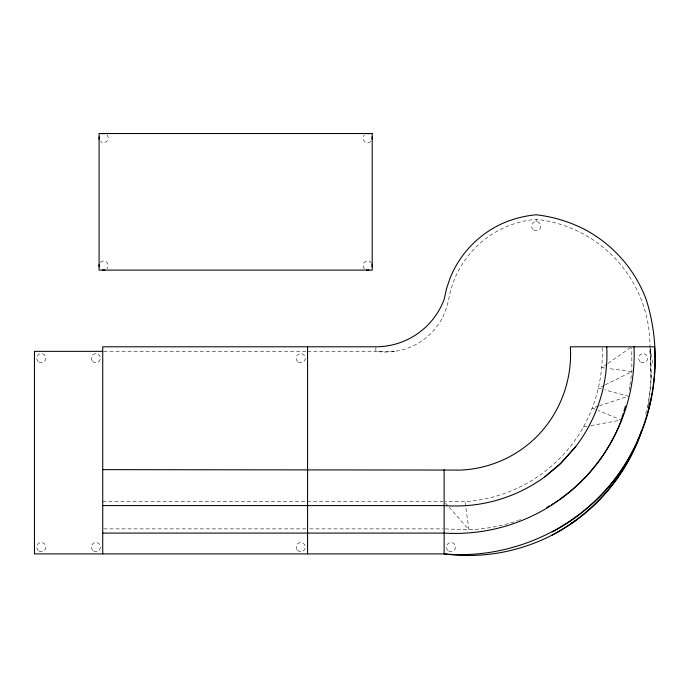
<?xml version="1.0" encoding="UTF-8"?>
<svg xmlns="http://www.w3.org/2000/svg" width="689" height="689" viewBox="0 0 689 689"><rect width="100%" height="100%" fill="white"/><g stroke="black" fill="none" stroke-linecap="round" stroke-linejoin="round"><path stroke-width="0.52" stroke-dasharray="3.44 2.58" d="M602.152 347.833C603.314 375.333 596.674 402.824 583.48 426.956A147.188 147.188 0 0 1 464.972 501.652L445.172 501.558M647.987 406.553L651.071 379.019L650.003 347.859M629.264 390.077L629.849 385.978M629.996 384.953L631.891 371.629L631.77 347.824M645.731 413.977L648.323 403.582M607.112 363.947L601.833 367.625L607.009 368.314M607.991 363.336L631.761 346.791M604.262 385.366L598.543 388.2L603.693 389.586M605.218 384.893L631.891 371.629L608.051 368.451M598.388 406.131L592.394 408.112L597.217 410.101M599.387 405.804L628.394 396.227L604.718 389.862M583.48 426.956L589.793 425.802M590.843 425.613L621.34 420.057L598.181 410.498M103.806 351.338L306.502 351.338M307.57 351.338L394.823 351.338M102.73 501.558L443.061 501.558M103.806 528.868L306.502 528.868M309.723 528.868L443.053 528.868M445.163 528.902L468.959 529.746A169.778 169.778 0 0 0 517.68 520.651M445.55 503.168L448.384 506.389M449.099 507.19L468.959 529.746L464.972 501.652M650.14 347.824L652.853 364.386M375.849 347.695L375.849 351.338C389.474 353.371 403.625 350.977 415.82 344.586A63.982 63.982 0 0 0 443.707 315.166L446.696 307.483L448.685 299.482A96.977 96.977 0 0 1 536.171 219.335A127.327 127.327 0 0 1 649.968 346.791L651.071 379.019M536.171 219.335L536.171 221.608M364.438 268.779A4.556 4.556 0 0 1 364.886 261.949A4.556 4.556 0 0 1 371.604 263.284M106.864 134.88A4.556 4.556 0 0 1 106.864 141.323A4.556 4.556 0 0 1 100.422 141.323M100.422 262.337A4.556 4.556 0 0 1 106.864 262.337A4.556 4.556 0 0 1 106.864 268.779M370.88 141.323A4.556 4.556 0 0 1 364.438 141.323A4.556 4.556 0 0 1 364.438 134.88M649.968 351.338A183.033 183.033 0 0 1 648.366 404.46M520.6 519.618A169.778 169.778 0 0 1 518.653 520.316M39.006 362.113A4.556 4.556 0 0 0 45.827 358.168A4.556 4.556 0 0 0 39.006 354.224A4.556 4.556 0 0 0 39.006 362.113M92.679 361.389A4.556 4.556 0 0 0 100.301 359.348A4.556 4.556 0 0 0 94.72 353.767A4.556 4.556 0 0 0 92.679 361.389M93.626 551.019A4.556 4.556 0 0 0 100.456 547.075A4.556 4.556 0 0 0 93.626 543.13A4.556 4.556 0 0 0 93.626 551.019M640.865 362.113A4.556 4.556 0 0 0 647.694 358.168A4.556 4.556 0 0 0 640.865 354.224A4.556 4.556 0 0 0 640.865 362.113M39.006 551.019A4.556 4.556 0 0 0 45.827 547.075A4.556 4.556 0 0 0 39.006 543.13A4.556 4.556 0 0 0 39.006 551.019M448.685 551.019A4.556 4.556 0 0 0 455.507 547.075A4.556 4.556 0 0 0 448.685 543.13A4.556 4.556 0 0 0 448.685 551.019M533.889 230.1A4.556 4.556 0 0 0 540.719 226.156A4.556 4.556 0 0 0 533.889 222.22A4.556 4.556 0 0 0 533.889 230.1M298.466 362.113A4.556 4.556 0 0 0 305.296 358.168A4.556 4.556 0 0 0 298.466 354.224A4.556 4.556 0 0 0 298.466 362.113M297.527 550.296A4.556 4.556 0 0 0 305.141 548.255A4.556 4.556 0 0 0 299.569 542.682A4.556 4.556 0 0 0 297.527 550.296"/><path stroke-width="1.03" d="M372.051 266.738L372.206 265.558A4.556 4.556 0 0 0 372.051 264.378M102.73 553.904L102.73 346.791L375.849 346.791A72.931 72.931 0 0 0 444.129 299.482L446.558 288.527L450.184 277.9A101.472 101.472 0 0 1 503.642 222.943C514.003 218.568 524.966 215.812 536.171 214.779C552.311 216.613 568.003 221.212 582.593 228.369A131.435 131.435 0 0 1 646.067 299.164C665.341 358.9 653.301 427.809 615.682 478.011C576.073 530.289 509.455 559.761 444.129 553.904L34.45 553.904L34.45 351.338L102.73 351.338M648.323 409.955L651.071 398.828M641.304 431.348L640.779 433.303C625.061 476.9 592.841 513.813 551.76 535.275M621.34 420.057L623.399 413.107M623.984 411.118L625.457 406.157M606.725 346.791A151.459 151.459 0 0 1 575.504 446.903L561.285 462.896L544.956 476.736A151.459 151.459 0 0 1 444.129 505.58L102.73 505.58M575.504 446.903L559.528 464.61L544.956 476.736M570.871 523.554L575.944 520.316M368.839 269.95L367.659 270.105A4.556 4.556 0 0 1 366.479 269.95M102.73 469.64L460.82 470.079A115.115 115.115 0 0 0 535.801 437.567C559.744 414.098 572.611 380.242 570.311 346.791L654.524 346.791A193.704 193.704 0 0 1 552.277 531.994M102.73 533.097L444.129 533.097A179.149 179.149 0 0 0 634.035 346.791M368.839 133.7L367.659 133.545A4.556 4.556 0 0 0 366.479 133.7M654.214 372.663L654.55 374.738M372.051 136.922L372.206 138.101A4.556 4.556 0 0 1 372.051 139.281M444.129 469.64L444.129 553.904A183.033 183.033 0 0 0 641.476 431.297M307.57 346.791L307.57 553.904M99.242 139.281A4.556 4.556 0 0 1 99.242 136.922M102.463 133.7A4.556 4.556 0 0 1 104.823 133.7M104.823 269.95A4.556 4.556 0 0 1 102.463 269.95M99.242 266.738A4.556 4.556 0 0 1 99.242 264.378M620.97 421.022A169.778 169.778 0 0 1 559.158 499.671M557.453 500.834A169.778 169.778 0 0 1 554.852 502.557M553.112 503.668A169.778 169.778 0 0 1 551.346 504.77M549.572 505.847A169.778 169.778 0 0 1 546.885 507.414M372.206 133.545L99.087 133.545L99.087 270.105L372.206 270.105L372.206 133.545"/></g></svg>
